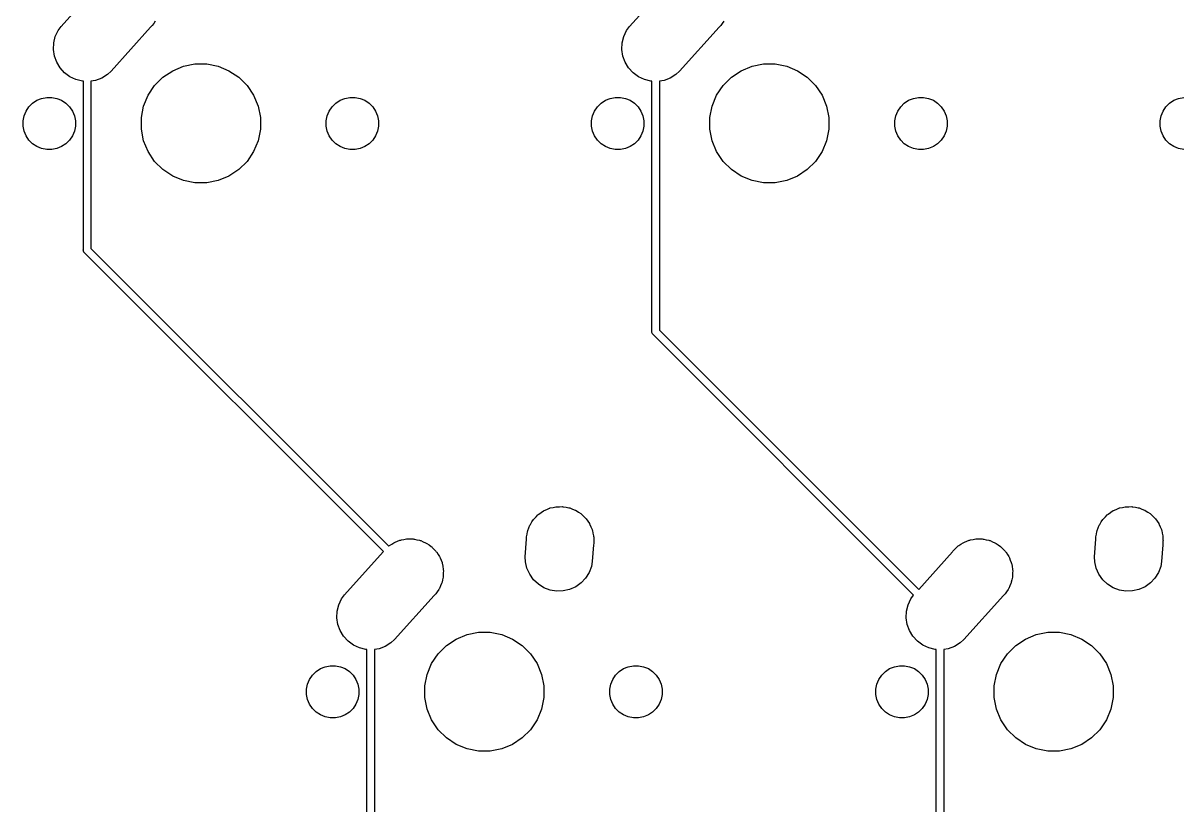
# Model space of a CAD drawing. Extents: x -26.1 to -7.5, y -7.6 to -2.2.
# Drawn here: x -10.959 to -9.434, y -4.37 to -3.339 of the extents above; entities that cross this region are included whole.
import ezdxf

# ---------------------------------------------------------------- set-up
doc = ezdxf.new("R2010")
doc.units = 0
doc.header["$MEASUREMENT"] = 0
doc.layers.add('BLACK', color=7, linetype='CONTINUOUS')

msp = doc.modelspace()

# ---------------------------------------------------------------- linework, layer by layer
at = {"layer": 'BLACK', "linetype": 'CONTINUOUS'}
for p, q in [((-10.9092, -3.34304), (-10.8582, -3.28629)), ((-10.1592, -3.34304), (-10.1082, -3.28629)), ((-10.7869, -3.33894), (-10.7888, -3.34175)), ((-10.7849, -3.33621), (-10.7869, -3.33894)), ((-10.0369, -3.33894), (-10.0388, -3.34175)), ((-10.0349, -3.33621), (-10.0369, -3.33894)), ((-10.9167, -3.35622), (-10.913, -3.34831)), ((-10.913, -3.34831), (-10.9092, -3.34304)), ((-10.791, -3.34399), (-10.8432, -3.4022)), ((-10.7888, -3.34175), (-10.791, -3.34399)), ((-10.1667, -3.35622), (-10.163, -3.34831)), ((-10.163, -3.34831), (-10.1592, -3.34304)), ((-10.041, -3.34399), (-10.0932, -3.4022)), ((-10.0388, -3.34175), (-10.041, -3.34399)), ((-10.9192, -3.37341), (-10.9188, -3.36469)), ((-10.9188, -3.36469), (-10.9167, -3.35622)), ((-10.1692, -3.37341), (-10.1688, -3.36469)), ((-10.1688, -3.36469), (-10.1667, -3.35622)), ((-10.9179, -3.38203), (-10.9192, -3.37341)), ((-10.9149, -3.39023), (-10.9179, -3.38203)), ((-10.1679, -3.38203), (-10.1692, -3.37341)), ((-10.1649, -3.39023), (-10.1679, -3.38203)), ((-10.9104, -3.39769), (-10.9149, -3.39023)), ((-10.9045, -3.40413), (-10.9104, -3.39769)), ((-10.7619, -3.40143), (-10.7476, -3.39552)), ((-10.7476, -3.39552), (-10.7325, -3.3925)), ((-10.7325, -3.3925), (-10.717, -3.3925)), ((-10.717, -3.3925), (-10.7018, -3.39552)), ((-10.7018, -3.39552), (-10.6876, -3.40143)), ((-10.1604, -3.39769), (-10.1649, -3.39023)), ((-10.1545, -3.40413), (-10.1604, -3.39769)), ((-10.0119, -3.40143), (-9.99764, -3.39552)), ((-9.99764, -3.39552), (-9.98247, -3.3925)), ((-9.98247, -3.3925), (-9.96701, -3.3925)), ((-9.96701, -3.3925), (-9.95184, -3.39552)), ((-9.95184, -3.39552), (-9.93756, -3.40143)), ((-10.8974, -3.40929), (-10.9045, -3.40413)), ((-10.8895, -3.41298), (-10.8974, -3.40929)), ((-10.881, -3.41506), (-10.8895, -3.41298)), ((-10.8797, -3.41511), (-10.881, -3.41506)), ((-10.8797, -3.6377), (-10.8797, -3.41511)), ((-10.8637, -3.41412), (-10.8697, -3.41504)), ((-10.8697, -3.41504), (-10.8697, -3.63587)), ((-10.8555, -3.41114), (-10.8637, -3.41412)), ((-10.848, -3.40661), (-10.8555, -3.41114)), ((-10.8432, -3.4022), (-10.848, -3.40661)), ((-10.7857, -3.42096), (-10.7748, -3.41003)), ((-10.7748, -3.41003), (-10.7619, -3.40143)), ((-10.6876, -3.40143), (-10.6747, -3.41003)), ((-10.6747, -3.41003), (-10.6638, -3.42096)), ((-10.1474, -3.40929), (-10.1545, -3.40413)), ((-10.1395, -3.41298), (-10.1474, -3.40929)), ((-10.131, -3.41506), (-10.1395, -3.41298)), ((-10.1297, -3.41511), (-10.131, -3.41506)), ((-10.1297, -3.74575), (-10.1297, -3.41511)), ((-10.1137, -3.41412), (-10.1197, -3.41504)), ((-10.1197, -3.41504), (-10.1197, -3.74393)), ((-10.1055, -3.41114), (-10.1137, -3.41412)), ((-10.098, -3.40661), (-10.1055, -3.41114)), ((-10.0932, -3.4022), (-10.098, -3.40661)), ((-10.0357, -3.42096), (-10.0248, -3.41003)), ((-10.0248, -3.41003), (-10.0119, -3.40143)), ((-9.93756, -3.40143), (-9.9247, -3.41003)), ((-9.9247, -3.41003), (-9.91377, -3.42096)), ((-10.7943, -3.43382), (-10.7857, -3.42096)), ((-10.6638, -3.42096), (-10.6552, -3.43382)), ((-10.0443, -3.43382), (-10.0357, -3.42096)), ((-9.91377, -3.42096), (-9.90517, -3.43382)), ((-10.9515, -3.44904), (-10.9467, -3.44424)), ((-10.9467, -3.44424), (-10.9411, -3.44047)), ((-10.9411, -3.44047), (-10.9348, -3.43788)), ((-10.9348, -3.43788), (-10.9281, -3.43655)), ((-10.9281, -3.43655), (-10.9213, -3.43655)), ((-10.9213, -3.43655), (-10.9147, -3.43788)), ((-10.9147, -3.43788), (-10.9084, -3.44047)), ((-10.9084, -3.44047), (-10.9028, -3.44424)), ((-10.9028, -3.44424), (-10.898, -3.44904)), ((-10.8002, -3.4481), (-10.7943, -3.43382)), ((-10.6552, -3.43382), (-10.6493, -3.4481)), ((-10.5515, -3.44904), (-10.5467, -3.44424)), ((-10.5467, -3.44424), (-10.5411, -3.44047)), ((-10.5411, -3.44047), (-10.5348, -3.43788)), ((-10.5348, -3.43788), (-10.5281, -3.43655)), ((-10.5281, -3.43655), (-10.5213, -3.43655)), ((-10.5213, -3.43655), (-10.5147, -3.43788)), ((-10.5147, -3.43788), (-10.5084, -3.44047)), ((-10.5084, -3.44047), (-10.5028, -3.44424)), ((-10.5028, -3.44424), (-10.498, -3.44904)), ((-10.2015, -3.44904), (-10.1967, -3.44424)), ((-10.1967, -3.44424), (-10.1911, -3.44047)), ((-10.1911, -3.44047), (-10.1848, -3.43788)), ((-10.1848, -3.43788), (-10.1781, -3.43655)), ((-10.1781, -3.43655), (-10.1713, -3.43655)), ((-10.1713, -3.43655), (-10.1647, -3.43788)), ((-10.1647, -3.43788), (-10.1584, -3.44047)), ((-10.1584, -3.44047), (-10.1528, -3.44424)), ((-10.1528, -3.44424), (-10.148, -3.44904)), ((-10.0502, -3.4481), (-10.0443, -3.43382)), ((-9.90517, -3.43382), (-9.89926, -3.4481)), ((-9.8015, -3.44904), (-9.7967, -3.44424)), ((-9.7967, -3.44424), (-9.79106, -3.44047)), ((-9.79106, -3.44047), (-9.78479, -3.43788)), ((-9.78479, -3.43788), (-9.77813, -3.43655)), ((-9.77813, -3.43655), (-9.77135, -3.43655)), ((-9.77135, -3.43655), (-9.76469, -3.43788)), ((-9.76469, -3.43788), (-9.75842, -3.44047)), ((-9.75842, -3.44047), (-9.75278, -3.44424)), ((-9.75278, -3.44424), (-9.74798, -3.44904)), ((-9.4515, -3.44904), (-9.4467, -3.44424)), ((-9.4467, -3.44424), (-9.44106, -3.44047)), ((-9.44106, -3.44047), (-9.43479, -3.43788)), ((-9.43479, -3.43788), (-9.42813, -3.43655)), ((-10.9592, -3.46761), (-10.9579, -3.46095)), ((-10.9579, -3.46095), (-10.9553, -3.45468)), ((-10.9553, -3.45468), (-10.9515, -3.44904)), ((-10.898, -3.44904), (-10.8942, -3.45468)), ((-10.8942, -3.45468), (-10.8916, -3.46095)), ((-10.8916, -3.46095), (-10.8903, -3.46761)), ((-10.8032, -3.46327), (-10.8002, -3.4481)), ((-10.6493, -3.4481), (-10.6462, -3.46327)), ((-10.5592, -3.46761), (-10.5579, -3.46095)), ((-10.5579, -3.46095), (-10.5553, -3.45468)), ((-10.5553, -3.45468), (-10.5515, -3.44904)), ((-10.498, -3.44904), (-10.4942, -3.45468)), ((-10.4942, -3.45468), (-10.4916, -3.46095)), ((-10.4916, -3.46095), (-10.4903, -3.46761)), ((-10.2092, -3.46761), (-10.2079, -3.46095)), ((-10.2079, -3.46095), (-10.2053, -3.45468)), ((-10.2053, -3.45468), (-10.2015, -3.44904)), ((-10.148, -3.44904), (-10.1442, -3.45468)), ((-10.1442, -3.45468), (-10.1416, -3.46095)), ((-10.1416, -3.46095), (-10.1403, -3.46761)), ((-10.0532, -3.46327), (-10.0502, -3.4481)), ((-9.89926, -3.4481), (-9.89624, -3.46327)), ((-9.80919, -3.46761), (-9.80787, -3.46095)), ((-9.80787, -3.46095), (-9.80527, -3.45468)), ((-9.80527, -3.45468), (-9.8015, -3.44904)), ((-9.74798, -3.44904), (-9.74421, -3.45468)), ((-9.74421, -3.45468), (-9.74162, -3.46095)), ((-9.74162, -3.46095), (-9.74029, -3.46761)), ((-9.45919, -3.46761), (-9.45787, -3.46095)), ((-9.45787, -3.46095), (-9.45527, -3.45468)), ((-9.45527, -3.45468), (-9.4515, -3.44904)), ((-10.9592, -3.47439), (-10.9592, -3.46761)), ((-10.9579, -3.48105), (-10.9592, -3.47439)), ((-10.8903, -3.47439), (-10.8916, -3.48105)), ((-10.8903, -3.46761), (-10.8903, -3.47439)), ((-10.8032, -3.47873), (-10.8032, -3.46327)), ((-10.6462, -3.46327), (-10.6462, -3.47873)), ((-10.5592, -3.47439), (-10.5592, -3.46761)), ((-10.5579, -3.48105), (-10.5592, -3.47439)), ((-10.4903, -3.47439), (-10.4916, -3.48105)), ((-10.4903, -3.46761), (-10.4903, -3.47439)), ((-10.2092, -3.47439), (-10.2092, -3.46761)), ((-10.2079, -3.48105), (-10.2092, -3.47439)), ((-10.1403, -3.47439), (-10.1416, -3.48105)), ((-10.1403, -3.46761), (-10.1403, -3.47439)), ((-10.0532, -3.47873), (-10.0532, -3.46327)), ((-9.89624, -3.46327), (-9.89624, -3.47873)), ((-9.80919, -3.47439), (-9.80919, -3.46761)), ((-9.80787, -3.48105), (-9.80919, -3.47439)), ((-9.74029, -3.47439), (-9.74162, -3.48105)), ((-9.74029, -3.46761), (-9.74029, -3.47439)), ((-9.45919, -3.47439), (-9.45919, -3.46761)), ((-9.45787, -3.48105), (-9.45919, -3.47439)), ((-10.9553, -3.48732), (-10.9579, -3.48105)), ((-10.9515, -3.49296), (-10.9553, -3.48732)), ((-10.8942, -3.48732), (-10.898, -3.49296)), ((-10.8916, -3.48105), (-10.8942, -3.48732)), ((-10.8002, -3.4939), (-10.8032, -3.47873)), ((-10.6462, -3.47873), (-10.6493, -3.4939)), ((-10.5553, -3.48732), (-10.5579, -3.48105)), ((-10.5515, -3.49296), (-10.5553, -3.48732)), ((-10.4942, -3.48732), (-10.498, -3.49296)), ((-10.4916, -3.48105), (-10.4942, -3.48732)), ((-10.2053, -3.48732), (-10.2079, -3.48105)), ((-10.2015, -3.49296), (-10.2053, -3.48732)), ((-10.1442, -3.48732), (-10.148, -3.49296)), ((-10.1416, -3.48105), (-10.1442, -3.48732)), ((-10.0502, -3.4939), (-10.0532, -3.47873)), ((-9.89624, -3.47873), (-9.89926, -3.4939)), ((-9.80527, -3.48732), (-9.80787, -3.48105)), ((-9.8015, -3.49296), (-9.80527, -3.48732)), ((-9.74421, -3.48732), (-9.74798, -3.49296)), ((-9.74162, -3.48105), (-9.74421, -3.48732)), ((-9.45527, -3.48732), (-9.45787, -3.48105)), ((-9.4515, -3.49296), (-9.45527, -3.48732)), ((-10.9467, -3.49776), (-10.9515, -3.49296)), ((-10.9411, -3.50153), (-10.9467, -3.49776)), ((-10.9348, -3.50412), (-10.9411, -3.50153)), ((-10.9281, -3.50545), (-10.9348, -3.50412)), ((-10.9213, -3.50545), (-10.9281, -3.50545)), ((-10.9147, -3.50412), (-10.9213, -3.50545)), ((-10.9084, -3.50153), (-10.9147, -3.50412)), ((-10.9028, -3.49776), (-10.9084, -3.50153)), ((-10.898, -3.49296), (-10.9028, -3.49776)), ((-10.7943, -3.50818), (-10.8002, -3.4939)), ((-10.6493, -3.4939), (-10.6552, -3.50818)), ((-10.5467, -3.49776), (-10.5515, -3.49296)), ((-10.5411, -3.50153), (-10.5467, -3.49776)), ((-10.5348, -3.50412), (-10.5411, -3.50153)), ((-10.5281, -3.50545), (-10.5348, -3.50412)), ((-10.5213, -3.50545), (-10.5281, -3.50545)), ((-10.5147, -3.50412), (-10.5213, -3.50545)), ((-10.5084, -3.50153), (-10.5147, -3.50412)), ((-10.5028, -3.49776), (-10.5084, -3.50153)), ((-10.498, -3.49296), (-10.5028, -3.49776)), ((-10.1967, -3.49776), (-10.2015, -3.49296)), ((-10.1911, -3.50153), (-10.1967, -3.49776)), ((-10.1848, -3.50412), (-10.1911, -3.50153)), ((-10.1781, -3.50545), (-10.1848, -3.50412)), ((-10.1713, -3.50545), (-10.1781, -3.50545)), ((-10.1647, -3.50412), (-10.1713, -3.50545)), ((-10.1584, -3.50153), (-10.1647, -3.50412)), ((-10.1528, -3.49776), (-10.1584, -3.50153)), ((-10.148, -3.49296), (-10.1528, -3.49776)), ((-10.0443, -3.50818), (-10.0502, -3.4939)), ((-9.89926, -3.4939), (-9.90517, -3.50818)), ((-9.7967, -3.49776), (-9.8015, -3.49296)), ((-9.79106, -3.50153), (-9.7967, -3.49776)), ((-9.78479, -3.50412), (-9.79106, -3.50153)), ((-9.77813, -3.50545), (-9.78479, -3.50412)), ((-9.77135, -3.50545), (-9.77813, -3.50545)), ((-9.76469, -3.50412), (-9.77135, -3.50545)), ((-9.75842, -3.50153), (-9.76469, -3.50412)), ((-9.75278, -3.49776), (-9.75842, -3.50153)), ((-9.74798, -3.49296), (-9.75278, -3.49776)), ((-9.4467, -3.49776), (-9.4515, -3.49296)), ((-9.44106, -3.50153), (-9.4467, -3.49776)), ((-9.43479, -3.50412), (-9.44106, -3.50153)), ((-9.42813, -3.50545), (-9.43479, -3.50412)), ((-10.7857, -3.52104), (-10.7943, -3.50818)), ((-10.7748, -3.53197), (-10.7857, -3.52104)), ((-10.6638, -3.52104), (-10.6747, -3.53197)), ((-10.6552, -3.50818), (-10.6638, -3.52104)), ((-10.0357, -3.52104), (-10.0443, -3.50818)), ((-10.0248, -3.53197), (-10.0357, -3.52104)), ((-9.91377, -3.52104), (-9.9247, -3.53197)), ((-9.90517, -3.50818), (-9.91377, -3.52104)), ((-10.7619, -3.54057), (-10.7748, -3.53197)), ((-10.6747, -3.53197), (-10.6876, -3.54057)), ((-10.0119, -3.54057), (-10.0248, -3.53197)), ((-9.9247, -3.53197), (-9.93756, -3.54057)), ((-10.7476, -3.54648), (-10.7619, -3.54057)), ((-10.7325, -3.5495), (-10.7476, -3.54648)), ((-10.717, -3.5495), (-10.7325, -3.5495)), ((-10.7018, -3.54648), (-10.717, -3.5495)), ((-10.6876, -3.54057), (-10.7018, -3.54648)), ((-9.99764, -3.54648), (-10.0119, -3.54057)), ((-9.98247, -3.5495), (-9.99764, -3.54648)), ((-9.96701, -3.5495), (-9.98247, -3.5495)), ((-9.95184, -3.54648), (-9.96701, -3.5495)), ((-9.93756, -3.54057), (-9.95184, -3.54648)), ((-10.8798, -3.63794), (-10.8797, -3.6377)), ((-10.8797, -3.63892), (-10.8798, -3.63794)), ((-10.8794, -3.63987), (-10.8797, -3.63892)), ((-10.8789, -3.64074), (-10.8794, -3.63987)), ((-10.8783, -3.6415), (-10.8789, -3.64074)), ((-10.8789, -3.64074), (-10.8789, -3.64074)), ((-10.8781, -3.64165), (-10.8783, -3.6415)), ((-10.4839, -4.03583), (-10.8781, -3.64165)), ((-10.8697, -3.63587), (-10.4769, -4.02876)), ((-10.1298, -3.746), (-10.1297, -3.74575)), ((-10.1297, -3.74698), (-10.1298, -3.746)), ((-10.1294, -3.74792), (-10.1297, -3.74698)), ((-10.129, -3.74855), (-10.1294, -3.74792)), ((-10.1289, -3.74879), (-10.129, -3.74855)), ((-10.1283, -3.74955), (-10.1289, -3.74879)), ((-10.1281, -3.74971), (-10.1283, -3.74955)), ((-9.78442, -4.09339), (-10.1281, -3.74971)), ((-10.1197, -3.74393), (-9.77776, -4.08591)), ((-10.2683, -3.98033), (-10.2649, -3.97881)), ((-10.2649, -3.97881), (-10.2643, -3.97866)), ((-10.2643, -3.97866), (-10.2637, -3.97841)), ((-10.2637, -3.97841), (-10.26, -3.97769)), ((-10.26, -3.97769), (-10.2564, -3.97686)), ((-10.2564, -3.97686), (-10.2557, -3.97684)), ((-10.2557, -3.97684), (-10.2551, -3.97671)), ((-10.2551, -3.97671), (-10.2514, -3.97671)), ((-10.2514, -3.97671), (-10.2477, -3.9766)), ((-10.2477, -3.9766), (-10.247, -3.97671)), ((-10.247, -3.97671), (-10.2464, -3.97671)), ((-10.2464, -3.97671), (-10.2427, -3.97743)), ((-10.2427, -3.97743), (-10.2391, -3.97805)), ((-10.2391, -3.97805), (-10.2385, -3.97828)), ((-10.2385, -3.97828), (-10.2378, -3.97841)), ((-10.2378, -3.97841), (-10.2344, -3.97983)), ((-9.51729, -3.98033), (-9.5139, -3.97881)), ((-9.5139, -3.97881), (-9.51326, -3.97866)), ((-9.51326, -3.97866), (-9.51266, -3.97841)), ((-9.51266, -3.97841), (-9.50902, -3.97769)), ((-9.50902, -3.97769), (-9.5054, -3.97686)), ((-9.5054, -3.97686), (-9.50474, -3.97684)), ((-9.50474, -3.97684), (-9.5041, -3.97671)), ((-9.5041, -3.97671), (-9.50039, -3.97671)), ((-9.50039, -3.97671), (-9.49668, -3.9766)), ((-9.49668, -3.9766), (-9.49603, -3.97671)), ((-9.49603, -3.97671), (-9.49538, -3.97671)), ((-9.49538, -3.97671), (-9.49174, -3.97743)), ((-9.49174, -3.97743), (-9.48807, -3.97805)), ((-9.48807, -3.97805), (-9.48746, -3.97828)), ((-9.48746, -3.97828), (-9.48682, -3.97841)), ((-9.48682, -3.97841), (-9.48339, -3.97983)), ((-10.2879, -3.99693), (-10.286, -3.99379)), ((-10.286, -3.99379), (-10.2855, -3.99331)), ((-10.2855, -3.99331), (-10.2851, -3.99277)), ((-10.2851, -3.99277), (-10.2825, -3.99014)), ((-10.2825, -3.99014), (-10.28, -3.98744)), ((-10.28, -3.98744), (-10.2794, -3.98706)), ((-10.2794, -3.98706), (-10.279, -3.9866)), ((-10.279, -3.9866), (-10.2759, -3.98453)), ((-10.2759, -3.98453), (-10.2729, -3.98238)), ((-10.2729, -3.98238), (-10.2723, -3.98211)), ((-10.2723, -3.98211), (-10.2717, -3.98175)), ((-10.2717, -3.98175), (-10.2683, -3.98033)), ((-10.2344, -3.97983), (-10.2309, -3.98115)), ((-10.2309, -3.98115), (-10.2304, -3.9815)), ((-10.2304, -3.9815), (-10.2298, -3.98175)), ((-10.2298, -3.98175), (-10.2267, -3.98381)), ((-10.2267, -3.98381), (-10.2235, -3.98578)), ((-10.2235, -3.98578), (-10.2231, -3.98623)), ((-10.2231, -3.98623), (-10.2225, -3.9866)), ((-10.2225, -3.9866), (-10.2199, -3.98922)), ((-10.2199, -3.98922), (-10.2172, -3.99177)), ((-10.2172, -3.99177), (-10.2168, -3.9923)), ((-10.2168, -3.9923), (-10.2163, -3.99277)), ((-10.2163, -3.99277), (-10.2143, -3.99585)), ((-9.53693, -3.99693), (-9.53496, -3.99379)), ((-9.53496, -3.99379), (-9.53451, -3.99331)), ((-9.53451, -3.99331), (-9.53414, -3.99277)), ((-9.53414, -3.99277), (-9.53152, -3.99014)), ((-9.53152, -3.99014), (-9.52897, -3.98744)), ((-9.52897, -3.98744), (-9.52844, -3.98706)), ((-9.52844, -3.98706), (-9.52797, -3.9866)), ((-9.52797, -3.9866), (-9.52489, -3.98453)), ((-9.52489, -3.98453), (-9.52186, -3.98238)), ((-9.52186, -3.98238), (-9.52126, -3.98211)), ((-9.52126, -3.98211), (-9.52072, -3.98175)), ((-9.52072, -3.98175), (-9.51729, -3.98033)), ((-9.48339, -3.97983), (-9.47992, -3.98115)), ((-9.47992, -3.98115), (-9.47937, -3.9815)), ((-9.47937, -3.9815), (-9.47876, -3.98175)), ((-9.47876, -3.98175), (-9.47567, -3.98381)), ((-9.47567, -3.98381), (-9.47253, -3.98578)), ((-9.47253, -3.98578), (-9.47205, -3.98623)), ((-9.47205, -3.98623), (-9.47151, -3.9866)), ((-9.47151, -3.9866), (-9.46888, -3.98922)), ((-9.46888, -3.98922), (-9.46618, -3.99177)), ((-9.46618, -3.99177), (-9.4658, -3.9923)), ((-9.4658, -3.9923), (-9.46534, -3.99277)), ((-9.46534, -3.99277), (-9.46327, -3.99585)), ((-10.2943, -4.01299), (-10.2937, -4.00933)), ((-10.2937, -4.00933), (-10.2935, -4.00872)), ((-10.2935, -4.00872), (-10.2933, -4.00808)), ((-10.2933, -4.00808), (-10.2919, -4.00465)), ((-10.2919, -4.00465), (-10.2906, -4.00118)), ((-10.2906, -4.00118), (-10.2902, -4.00063)), ((-10.2902, -4.00063), (-10.29, -4.00002)), ((-10.29, -4.00002), (-10.2879, -3.99693)), ((-10.2143, -3.99585), (-10.2121, -3.99888)), ((-10.2121, -3.99888), (-10.2119, -3.99948)), ((-10.2119, -3.99948), (-10.2115, -4.00002)), ((-10.2115, -4.00002), (-10.2101, -4.00345)), ((-10.2101, -4.00345), (-10.2085, -4.00684)), ((-10.2085, -4.00684), (-10.2084, -4.00748)), ((-10.2084, -4.00748), (-10.2082, -4.00808)), ((-10.2082, -4.00808), (-10.2074, -4.01172)), ((-9.54331, -4.01299), (-9.54269, -4.00933)), ((-9.54269, -4.00933), (-9.54246, -4.00872)), ((-9.54246, -4.00872), (-9.54233, -4.00808)), ((-9.54233, -4.00808), (-9.54091, -4.00465)), ((-9.54091, -4.00465), (-9.53959, -4.00118)), ((-9.53959, -4.00118), (-9.53924, -4.00063)), ((-9.53924, -4.00063), (-9.53899, -4.00002)), ((-9.53899, -4.00002), (-9.53693, -3.99693)), ((-9.46327, -3.99585), (-9.46112, -3.99888)), ((-9.46112, -3.99888), (-9.46085, -3.99948)), ((-9.46085, -3.99948), (-9.46049, -4.00002)), ((-9.46049, -4.00002), (-9.45907, -4.00345)), ((-9.45907, -4.00345), (-9.45755, -4.00684)), ((-9.45755, -4.00684), (-9.4574, -4.00748)), ((-9.4574, -4.00748), (-9.45715, -4.00808)), ((-9.45715, -4.00808), (-9.45643, -4.01172)), ((-10.473, -4.02615), (-10.4701, -4.02427)), ((-10.4701, -4.02427), (-10.4692, -4.02389)), ((-10.4692, -4.02389), (-10.4684, -4.02338)), ((-10.4684, -4.02338), (-10.4652, -4.02223)), ((-10.4652, -4.02223), (-10.4621, -4.02093)), ((-10.4621, -4.02093), (-10.4611, -4.02074)), ((-10.4611, -4.02074), (-10.4602, -4.0204)), ((-10.4602, -4.0204), (-10.4568, -4.01989)), ((-10.4568, -4.01989), (-10.4535, -4.01923)), ((-10.4535, -4.01923), (-10.4525, -4.01923)), ((-10.4525, -4.01923), (-10.4516, -4.01908)), ((-10.4516, -4.01908), (-10.4482, -4.01923)), ((-10.4482, -4.01923), (-10.4448, -4.01923)), ((-10.4448, -4.01923), (-10.4438, -4.01942)), ((-10.4438, -4.01942), (-10.4429, -4.01946)), ((-10.4429, -4.01946), (-10.4396, -4.02027)), ((-10.4396, -4.02027), (-10.4362, -4.02093)), ((-10.4362, -4.02093), (-10.4353, -4.02131)), ((-10.4353, -4.02131), (-10.4344, -4.02154)), ((-10.4344, -4.02154), (-10.4313, -4.02297)), ((-10.4313, -4.02297), (-10.4282, -4.02427)), ((-10.4282, -4.02427), (-10.4274, -4.02482)), ((-10.4274, -4.02482), (-10.4265, -4.02523)), ((-10.4265, -4.02523), (-10.4237, -4.02724)), ((-10.2967, -4.04296), (-10.295, -4.01947)), ((-10.295, -4.01664), (-10.2943, -4.01299)), ((-10.295, -4.01947), (-10.295, -4.01664)), ((-10.2074, -4.01172), (-10.2066, -4.01534)), ((-10.2066, -4.01534), (-10.2066, -4.016)), ((-10.2066, -4.016), (-10.2064, -4.01664)), ((-10.2064, -4.01664), (-10.2064, -4.02035)), ((-10.2064, -4.02035), (-10.2064, -4.02188)), ((-10.2064, -4.02188), (-10.2064, -4.02253)), ((-10.2064, -4.02253), (-10.2064, -4.02536)), ((-9.72196, -4.02615), (-9.71915, -4.02427)), ((-9.71915, -4.02427), (-9.71824, -4.02389)), ((-9.71824, -4.02389), (-9.7174, -4.02338)), ((-9.7174, -4.02338), (-9.71421, -4.02223)), ((-9.71421, -4.02223), (-9.71108, -4.02093)), ((-9.71108, -4.02093), (-9.71012, -4.02074)), ((-9.71012, -4.02074), (-9.7092, -4.0204)), ((-9.7092, -4.0204), (-9.70585, -4.01989)), ((-9.70585, -4.01989), (-9.70253, -4.01923)), ((-9.70253, -4.01923), (-9.70154, -4.01923)), ((-9.70154, -4.01923), (-9.70057, -4.01908)), ((-9.70057, -4.01908), (-9.69719, -4.01923)), ((-9.69719, -4.01923), (-9.6938, -4.01923)), ((-9.6938, -4.01923), (-9.69284, -4.01942)), ((-9.69284, -4.01942), (-9.69186, -4.01946)), ((-9.69186, -4.01946), (-9.68857, -4.02027)), ((-9.68857, -4.02027), (-9.68525, -4.02093)), ((-9.68525, -4.02093), (-9.68434, -4.02131)), ((-9.68434, -4.02131), (-9.68338, -4.02154)), ((-9.68338, -4.02154), (-9.68031, -4.02297)), ((-9.68031, -4.02297), (-9.67719, -4.02427)), ((-9.67719, -4.02427), (-9.67637, -4.02482)), ((-9.67637, -4.02482), (-9.67548, -4.02523)), ((-9.67548, -4.02523), (-9.67275, -4.02724)), ((-9.54565, -4.04296), (-9.54403, -4.01947)), ((-9.54403, -4.01664), (-9.54331, -4.01299)), ((-9.54403, -4.01947), (-9.54403, -4.01664)), ((-9.45643, -4.01172), (-9.4556, -4.01534)), ((-9.4556, -4.01534), (-9.45558, -4.016)), ((-9.45558, -4.016), (-9.45545, -4.01664)), ((-9.45545, -4.01664), (-9.45545, -4.02035)), ((-9.45545, -4.02035), (-9.4554, -4.02188)), ((-9.4554, -4.02188), (-9.45545, -4.02253)), ((-9.45545, -4.02253), (-9.45545, -4.02536)), ((-10.5352, -4.09304), (-10.4842, -4.03629)), ((-10.4842, -4.03629), (-10.4839, -4.03583)), ((-10.4769, -4.02876), (-10.4766, -4.02857)), ((-10.4766, -4.02857), (-10.4759, -4.02791)), ((-10.4759, -4.02791), (-10.473, -4.02615)), ((-10.4237, -4.02724), (-10.4209, -4.02912)), ((-10.4209, -4.02912), (-10.4202, -4.02981)), ((-10.4202, -4.02981), (-10.4194, -4.03039)), ((-10.4194, -4.03039), (-10.4172, -4.03289)), ((-10.4172, -4.03289), (-10.4148, -4.03529)), ((-10.4148, -4.03529), (-10.4142, -4.0361)), ((-10.4142, -4.0361), (-10.4136, -4.03683)), ((-10.4136, -4.03683), (-10.4118, -4.03973)), ((-10.4118, -4.03973), (-10.4099, -4.04254)), ((-10.2067, -4.02687), (-10.2083, -4.04905)), ((-10.2064, -4.02536), (-10.2067, -4.02687)), ((-9.77776, -4.08591), (-9.73324, -4.03629)), ((-9.73324, -4.03629), (-9.73257, -4.03529)), ((-9.73257, -4.03529), (-9.73033, -4.03305)), ((-9.73033, -4.03305), (-9.72968, -4.03232)), ((-9.72968, -4.03232), (-9.72879, -4.03151)), ((-9.72879, -4.03151), (-9.7264, -4.02912)), ((-9.7264, -4.02912), (-9.72558, -4.02857)), ((-9.72558, -4.02857), (-9.72486, -4.02791)), ((-9.72486, -4.02791), (-9.72196, -4.02615)), ((-9.67275, -4.02724), (-9.66993, -4.02912)), ((-9.66993, -4.02912), (-9.66924, -4.02981)), ((-9.66924, -4.02981), (-9.66844, -4.03039)), ((-9.66844, -4.03039), (-9.66616, -4.03289)), ((-9.66616, -4.03289), (-9.66376, -4.03529)), ((-9.66376, -4.03529), (-9.66322, -4.0361)), ((-9.66322, -4.0361), (-9.66255, -4.03683)), ((-9.66255, -4.03683), (-9.6608, -4.03973)), ((-9.6608, -4.03973), (-9.65891, -4.04254)), ((-9.45575, -4.02687), (-9.45728, -4.04905)), ((-9.45545, -4.02536), (-9.45575, -4.02687)), ((-10.4099, -4.04254), (-10.4095, -4.04345)), ((-10.4095, -4.04345), (-10.409, -4.04429)), ((-10.409, -4.04429), (-10.4079, -4.04747)), ((-10.4079, -4.04747), (-10.4066, -4.0506)), ((-10.4066, -4.0506), (-10.4064, -4.05156)), ((-10.4064, -4.05156), (-10.406, -4.05249)), ((-10.406, -4.05249), (-10.4055, -4.05584)), ((-10.2965, -4.04949), (-10.2967, -4.04296)), ((-10.2945, -4.058), (-10.2965, -4.04949)), ((-10.2094, -4.0555), (-10.2125, -4.06365)), ((-10.2083, -4.04905), (-10.2094, -4.0555)), ((-9.65891, -4.04254), (-9.65854, -4.04345)), ((-9.65854, -4.04345), (-9.65803, -4.04429)), ((-9.65803, -4.04429), (-9.65687, -4.04747)), ((-9.65687, -4.04747), (-9.65558, -4.0506)), ((-9.65558, -4.0506), (-9.65538, -4.05156)), ((-9.65538, -4.05156), (-9.65505, -4.05249)), ((-9.65505, -4.05249), (-9.65453, -4.05584)), ((-9.54546, -4.04949), (-9.54565, -4.04296)), ((-9.54351, -4.058), (-9.54546, -4.04949)), ((-9.45837, -4.0555), (-9.46147, -4.06365)), ((-9.45728, -4.04905), (-9.45837, -4.0555)), ((-10.4051, -4.06983), (-10.4059, -4.07312)), ((-10.4055, -4.05584), (-10.4049, -4.05916)), ((-10.4049, -4.06788), (-10.4051, -4.06885)), ((-10.4051, -4.06885), (-10.4051, -4.06983)), ((-10.4049, -4.05916), (-10.4049, -4.06014)), ((-10.4049, -4.06014), (-10.4047, -4.06111)), ((-10.4047, -4.06111), (-10.4049, -4.0645)), ((-10.4049, -4.0645), (-10.4049, -4.06788)), ((-10.2909, -4.06596), (-10.2945, -4.058)), ((-10.2859, -4.07307), (-10.2909, -4.06596)), ((-10.2125, -4.06365), (-10.2171, -4.07105)), ((-9.65411, -4.06983), (-9.65492, -4.07312)), ((-9.65453, -4.05584), (-9.65387, -4.05916)), ((-9.65407, -4.06885), (-9.65411, -4.06983)), ((-9.65387, -4.06788), (-9.65407, -4.06885)), ((-9.65387, -4.05916), (-9.65387, -4.06014)), ((-9.65387, -4.06014), (-9.65372, -4.06111)), ((-9.65372, -4.06111), (-9.65387, -4.0645)), ((-9.65387, -4.0645), (-9.65387, -4.06788)), ((-9.53993, -4.06596), (-9.54351, -4.058)), ((-9.53488, -4.07307), (-9.53993, -4.06596)), ((-9.46147, -4.06365), (-9.4661, -4.07105)), ((-10.4109, -4.08621), (-10.4129, -4.08894)), ((-10.4105, -4.08532), (-10.4109, -4.08621)), ((-10.4099, -4.0845), (-10.4105, -4.08532)), ((-10.4086, -4.08137), (-10.4099, -4.0845)), ((-10.4072, -4.0783), (-10.4086, -4.08137)), ((-10.407, -4.07735), (-10.4072, -4.0783)), ((-10.4066, -4.07644), (-10.407, -4.07735)), ((-10.4059, -4.07312), (-10.4066, -4.07644)), ((-10.2795, -4.07905), (-10.2859, -4.07307)), ((-10.2721, -4.08368), (-10.2795, -4.07905)), ((-10.264, -4.08678), (-10.2721, -4.08368)), ((-10.2382, -4.08603), (-10.2467, -4.08798)), ((-10.2302, -4.08245), (-10.2382, -4.08603)), ((-10.2231, -4.0774), (-10.2302, -4.08245)), ((-10.2171, -4.07105), (-10.2231, -4.0774)), ((-9.65988, -4.08621), (-9.66188, -4.08894)), ((-9.65946, -4.08532), (-9.65988, -4.08621)), ((-9.65891, -4.0845), (-9.65946, -4.08532)), ((-9.65762, -4.08137), (-9.65891, -4.0845)), ((-9.65619, -4.0783), (-9.65762, -4.08137)), ((-9.65595, -4.07735), (-9.65619, -4.0783)), ((-9.65558, -4.07644), (-9.65595, -4.07735)), ((-9.65492, -4.07312), (-9.65558, -4.07644)), ((-9.52853, -4.07905), (-9.53488, -4.07307)), ((-9.52114, -4.08368), (-9.52853, -4.07905)), ((-9.51298, -4.08678), (-9.52114, -4.08368)), ((-9.48715, -4.08603), (-9.49566, -4.08798)), ((-9.47919, -4.08245), (-9.48715, -4.08603)), ((-9.47208, -4.0774), (-9.47919, -4.08245)), ((-9.4661, -4.07105), (-9.47208, -4.0774)), ((-10.5427, -4.10622), (-10.539, -4.09831)), ((-10.539, -4.09831), (-10.5352, -4.09304)), ((-10.417, -4.09399), (-10.4692, -4.1522)), ((-10.4148, -4.09175), (-10.417, -4.09399)), ((-10.4129, -4.08894), (-10.4148, -4.09175)), ((-10.2554, -4.08823), (-10.264, -4.08678)), ((-10.2467, -4.08798), (-10.2554, -4.08823)), ((-9.79172, -4.10622), (-9.78803, -4.09831)), ((-9.78803, -4.09831), (-9.78442, -4.09339)), ((-9.666, -4.09399), (-9.71823, -4.1522)), ((-9.66376, -4.09175), (-9.666, -4.09399)), ((-9.66188, -4.08894), (-9.66376, -4.09175)), ((-9.50438, -4.08823), (-9.51298, -4.08678)), ((-9.49566, -4.08798), (-9.50438, -4.08823)), ((-10.5452, -4.12341), (-10.5448, -4.11469)), ((-10.5448, -4.11469), (-10.5427, -4.10622)), ((-9.79418, -4.12341), (-9.7938, -4.11469)), ((-9.7938, -4.11469), (-9.79172, -4.10622)), ((-10.5439, -4.13203), (-10.5452, -4.12341)), ((-9.79286, -4.13203), (-9.79418, -4.12341)), ((-10.5409, -4.14023), (-10.5439, -4.13203)), ((-10.5364, -4.14769), (-10.5409, -4.14023)), ((-10.3879, -4.15143), (-10.3736, -4.14552)), ((-10.3736, -4.14552), (-10.3585, -4.1425)), ((-10.3585, -4.1425), (-10.343, -4.1425)), ((-10.343, -4.1425), (-10.3278, -4.14552)), ((-10.3278, -4.14552), (-10.3136, -4.15143)), ((-9.78988, -4.14023), (-9.79286, -4.13203)), ((-9.78535, -4.14769), (-9.78988, -4.14023)), ((-9.63692, -4.15143), (-9.62264, -4.14552)), ((-9.62264, -4.14552), (-9.60747, -4.1425)), ((-9.60747, -4.1425), (-9.59201, -4.1425)), ((-9.59201, -4.1425), (-9.57684, -4.14552)), ((-9.57684, -4.14552), (-9.56256, -4.15143)), ((-10.5305, -4.15413), (-10.5364, -4.14769)), ((-10.5234, -4.15929), (-10.5305, -4.15413)), ((-10.5155, -4.16298), (-10.5234, -4.15929)), ((-10.4815, -4.16114), (-10.4897, -4.16412)), ((-10.474, -4.15661), (-10.4815, -4.16114)), ((-10.4692, -4.1522), (-10.474, -4.15661)), ((-10.4117, -4.17096), (-10.4008, -4.16003)), ((-10.4008, -4.16003), (-10.3879, -4.15143)), ((-10.3136, -4.15143), (-10.3007, -4.16003)), ((-10.3007, -4.16003), (-10.2898, -4.17096)), ((-9.77946, -4.15413), (-9.78535, -4.14769)), ((-9.77243, -4.15929), (-9.77946, -4.15413)), ((-9.76452, -4.16298), (-9.77243, -4.15929)), ((-9.73051, -4.16114), (-9.73871, -4.16412)), ((-9.72305, -4.15661), (-9.73051, -4.16114)), ((-9.71823, -4.1522), (-9.72305, -4.15661)), ((-9.66072, -4.17096), (-9.64978, -4.16003)), ((-9.64978, -4.16003), (-9.63692, -4.15143)), ((-9.56256, -4.15143), (-9.5497, -4.16003)), ((-9.5497, -4.16003), (-9.53877, -4.17096)), ((-10.507, -4.16506), (-10.5155, -4.16298)), ((-10.5057, -4.16511), (-10.507, -4.16506)), ((-10.5057, -4.67875), (-10.5057, -4.16511)), ((-10.4897, -4.16412), (-10.4957, -4.16504)), ((-10.4957, -4.16504), (-10.4957, -4.67693)), ((-10.4203, -4.18382), (-10.4117, -4.17096)), ((-10.2898, -4.17096), (-10.2812, -4.18382)), ((-9.75605, -4.16506), (-9.76452, -4.16298)), ((-9.75474, -4.16511), (-9.75605, -4.16506)), ((-9.75474, -4.67975), (-9.75474, -4.16511)), ((-9.73871, -4.16412), (-9.74474, -4.16504)), ((-9.74474, -4.16504), (-9.74474, -4.67793)), ((-9.66931, -4.18382), (-9.66072, -4.17096)), ((-9.53877, -4.17096), (-9.53017, -4.18382)), ((-10.5727, -4.19424), (-10.5671, -4.19047)), ((-10.5671, -4.19047), (-10.5608, -4.18788)), ((-10.5608, -4.18788), (-10.5541, -4.18655)), ((-10.5541, -4.18655), (-10.5473, -4.18655)), ((-10.5473, -4.18655), (-10.5407, -4.18788)), ((-10.5407, -4.18788), (-10.5344, -4.19047)), ((-10.5344, -4.19047), (-10.5288, -4.19424)), ((-10.4262, -4.1981), (-10.4203, -4.18382)), ((-10.2812, -4.18382), (-10.2753, -4.1981)), ((-10.1727, -4.19424), (-10.1671, -4.19047)), ((-10.1671, -4.19047), (-10.1608, -4.18788)), ((-10.1608, -4.18788), (-10.1541, -4.18655)), ((-10.1541, -4.18655), (-10.1473, -4.18655)), ((-10.1473, -4.18655), (-10.1407, -4.18788)), ((-10.1407, -4.18788), (-10.1344, -4.19047)), ((-10.1344, -4.19047), (-10.1288, -4.19424)), ((-9.8217, -4.19424), (-9.81606, -4.19047)), ((-9.81606, -4.19047), (-9.80979, -4.18788)), ((-9.80979, -4.18788), (-9.80313, -4.18655)), ((-9.80313, -4.18655), (-9.79635, -4.18655)), ((-9.79635, -4.18655), (-9.78969, -4.18788)), ((-9.78969, -4.18788), (-9.78342, -4.19047)), ((-9.78342, -4.19047), (-9.77778, -4.19424)), ((-9.67522, -4.1981), (-9.66931, -4.18382)), ((-9.53017, -4.18382), (-9.52426, -4.1981)), ((-10.5839, -4.21095), (-10.5813, -4.20468)), ((-10.5813, -4.20468), (-10.5775, -4.19904)), ((-10.5775, -4.19904), (-10.5727, -4.19424)), ((-10.5288, -4.19424), (-10.524, -4.19904)), ((-10.524, -4.19904), (-10.5202, -4.20468)), ((-10.5202, -4.20468), (-10.5176, -4.21095)), ((-10.4292, -4.21327), (-10.4262, -4.1981)), ((-10.2753, -4.1981), (-10.2722, -4.21327)), ((-10.1839, -4.21095), (-10.1813, -4.20468)), ((-10.1813, -4.20468), (-10.1775, -4.19904)), ((-10.1775, -4.19904), (-10.1727, -4.19424)), ((-10.1288, -4.19424), (-10.124, -4.19904)), ((-10.124, -4.19904), (-10.1202, -4.20468)), ((-10.1202, -4.20468), (-10.1176, -4.21095)), ((-9.83287, -4.21095), (-9.83027, -4.20468)), ((-9.83027, -4.20468), (-9.8265, -4.19904)), ((-9.8265, -4.19904), (-9.8217, -4.19424)), ((-9.77778, -4.19424), (-9.77298, -4.19904)), ((-9.77298, -4.19904), (-9.76921, -4.20468)), ((-9.76921, -4.20468), (-9.76662, -4.21095)), ((-9.67824, -4.21327), (-9.67522, -4.1981)), ((-9.52426, -4.1981), (-9.52124, -4.21327)), ((-10.5852, -4.21761), (-10.5839, -4.21095)), ((-10.5852, -4.22439), (-10.5852, -4.21761)), ((-10.5176, -4.21095), (-10.5163, -4.21761)), ((-10.5163, -4.21761), (-10.5163, -4.22439)), ((-10.4292, -4.22873), (-10.4292, -4.21327)), ((-10.2722, -4.21327), (-10.2722, -4.22873)), ((-10.1852, -4.21761), (-10.1839, -4.21095)), ((-10.1852, -4.22439), (-10.1852, -4.21761)), ((-10.1176, -4.21095), (-10.1163, -4.21761)), ((-10.1163, -4.21761), (-10.1163, -4.22439)), ((-9.83419, -4.21761), (-9.83287, -4.21095)), ((-9.83419, -4.22439), (-9.83419, -4.21761)), ((-9.76662, -4.21095), (-9.76529, -4.21761)), ((-9.76529, -4.21761), (-9.76529, -4.22439)), ((-9.67824, -4.22873), (-9.67824, -4.21327)), ((-9.52124, -4.21327), (-9.52124, -4.22873)), ((-10.5839, -4.23105), (-10.5852, -4.22439)), ((-10.5813, -4.23732), (-10.5839, -4.23105)), ((-10.5775, -4.24296), (-10.5813, -4.23732)), ((-10.5202, -4.23732), (-10.524, -4.24296)), ((-10.5176, -4.23105), (-10.5202, -4.23732)), ((-10.5163, -4.22439), (-10.5176, -4.23105)), ((-10.4262, -4.2439), (-10.4292, -4.22873)), ((-10.2722, -4.22873), (-10.2753, -4.2439)), ((-10.1839, -4.23105), (-10.1852, -4.22439)), ((-10.1813, -4.23732), (-10.1839, -4.23105)), ((-10.1775, -4.24296), (-10.1813, -4.23732)), ((-10.1202, -4.23732), (-10.124, -4.24296)), ((-10.1176, -4.23105), (-10.1202, -4.23732)), ((-10.1163, -4.22439), (-10.1176, -4.23105)), ((-9.83287, -4.23105), (-9.83419, -4.22439)), ((-9.83027, -4.23732), (-9.83287, -4.23105)), ((-9.8265, -4.24296), (-9.83027, -4.23732)), ((-9.76921, -4.23732), (-9.77298, -4.24296)), ((-9.76662, -4.23105), (-9.76921, -4.23732)), ((-9.76529, -4.22439), (-9.76662, -4.23105)), ((-9.67522, -4.2439), (-9.67824, -4.22873)), ((-9.52124, -4.22873), (-9.52426, -4.2439)), ((-10.5727, -4.24776), (-10.5775, -4.24296)), ((-10.5671, -4.25153), (-10.5727, -4.24776)), ((-10.5608, -4.25412), (-10.5671, -4.25153)), ((-10.5344, -4.25153), (-10.5407, -4.25412)), ((-10.5288, -4.24776), (-10.5344, -4.25153)), ((-10.524, -4.24296), (-10.5288, -4.24776)), ((-10.4203, -4.25818), (-10.4262, -4.2439)), ((-10.2753, -4.2439), (-10.2812, -4.25818)), ((-10.1727, -4.24776), (-10.1775, -4.24296)), ((-10.1671, -4.25153), (-10.1727, -4.24776)), ((-10.1608, -4.25412), (-10.1671, -4.25153)), ((-10.1344, -4.25153), (-10.1407, -4.25412)), ((-10.1288, -4.24776), (-10.1344, -4.25153)), ((-10.124, -4.24296), (-10.1288, -4.24776)), ((-9.8217, -4.24776), (-9.8265, -4.24296)), ((-9.81606, -4.25153), (-9.8217, -4.24776)), ((-9.80979, -4.25412), (-9.81606, -4.25153)), ((-9.78342, -4.25153), (-9.78969, -4.25412)), ((-9.77778, -4.24776), (-9.78342, -4.25153)), ((-9.77298, -4.24296), (-9.77778, -4.24776)), ((-9.66931, -4.25818), (-9.67522, -4.2439)), ((-9.52426, -4.2439), (-9.53017, -4.25818)), ((-10.5541, -4.25545), (-10.5608, -4.25412)), ((-10.5473, -4.25545), (-10.5541, -4.25545)), ((-10.5407, -4.25412), (-10.5473, -4.25545)), ((-10.4117, -4.27104), (-10.4203, -4.25818)), ((-10.2812, -4.25818), (-10.2898, -4.27104)), ((-10.1541, -4.25545), (-10.1608, -4.25412)), ((-10.1473, -4.25545), (-10.1541, -4.25545)), ((-10.1407, -4.25412), (-10.1473, -4.25545)), ((-9.80313, -4.25545), (-9.80979, -4.25412)), ((-9.79635, -4.25545), (-9.80313, -4.25545)), ((-9.78969, -4.25412), (-9.79635, -4.25545)), ((-9.66072, -4.27104), (-9.66931, -4.25818)), ((-9.53017, -4.25818), (-9.53877, -4.27104)), ((-10.4008, -4.28197), (-10.4117, -4.27104)), ((-10.3879, -4.29057), (-10.4008, -4.28197)), ((-10.3007, -4.28197), (-10.3136, -4.29057)), ((-10.2898, -4.27104), (-10.3007, -4.28197)), ((-9.64978, -4.28197), (-9.66072, -4.27104)), ((-9.63692, -4.29057), (-9.64978, -4.28197)), ((-9.5497, -4.28197), (-9.56256, -4.29057)), ((-9.53877, -4.27104), (-9.5497, -4.28197)), ((-10.3736, -4.29648), (-10.3879, -4.29057)), ((-10.3585, -4.2995), (-10.3736, -4.29648)), ((-10.343, -4.2995), (-10.3585, -4.2995)), ((-10.3278, -4.29648), (-10.343, -4.2995)), ((-10.3136, -4.29057), (-10.3278, -4.29648)), ((-9.62264, -4.29648), (-9.63692, -4.29057)), ((-9.60747, -4.2995), (-9.62264, -4.29648)), ((-9.59201, -4.2995), (-9.60747, -4.2995)), ((-9.57684, -4.29648), (-9.59201, -4.2995)), ((-9.56256, -4.29057), (-9.57684, -4.29648))]:
    msp.add_line(p, q, dxfattribs=at)

doc.saveas('drawing.dxf')
